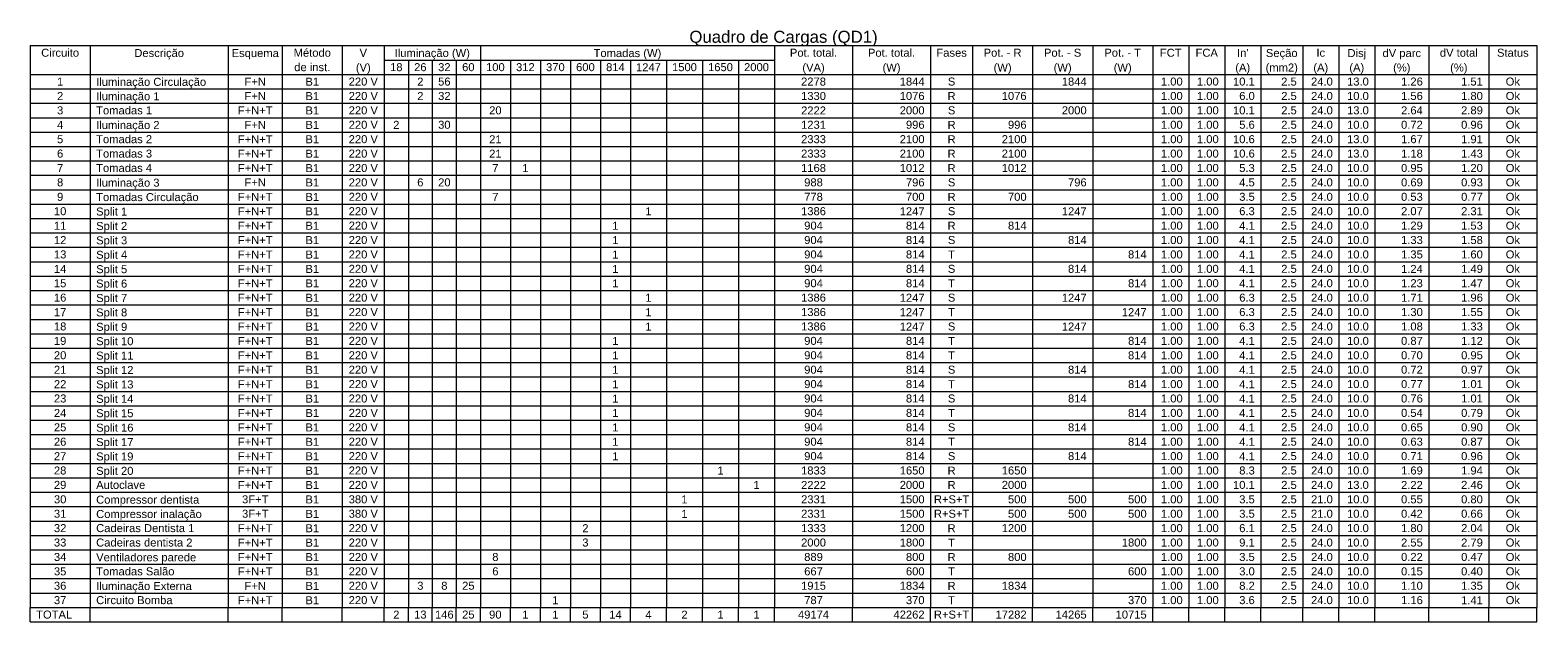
# Model space of a CAD drawing. Header units: millimetres. Extents: x -130 to 1399, y -90 to 1288.
# Drawn here: x 1319.07 to 1358.94, y 1195.33 to 1210.99 of the extents above; entities that cross this region are included whole.
import ezdxf

# ---------------------------------------------------------------- set-up
doc = ezdxf.new("R2010")
doc.units = ezdxf.units.MM
doc.header["$LTSCALE"] = 0.01
for name, color, linetype, lineweight in [('DI-Linhas do quadro', 1, 'Continuous', 30), ('DI-Textos do quadro', 7, 'Continuous', 20), ('DI-Título do quadro', 1, 'Continuous', 30)]:
    doc.layers.add(name, color=color, linetype=linetype, lineweight=lineweight)
doc.styles.add('ARIAL', font='arial.ttf')

msp = doc.modelspace()

# ---------------------------------------------------------------- linework, layer by layer
at = {"layer": 'DI-Linhas do quadro', "linetype": 'Continuous'}
for p, q in [((1319.068, 1210.58), (1358.939, 1210.58)), ((1319.068, 1210.58), (1319.068, 1195.712)), ((1320.657, 1210.58), (1320.657, 1195.712)), ((1324.31, 1210.58), (1324.31, 1195.712)), ((1325.74, 1210.58), (1325.74, 1195.712)), ((1327.328, 1210.58), (1327.328, 1195.712)), ((1328.44, 1210.58), (1328.44, 1195.712)), ((1330.982, 1210.58), (1330.982, 1195.712)), ((1338.766, 1210.58), (1338.766, 1195.712)), ((1340.831, 1210.58), (1340.831, 1195.712)), ((1342.896, 1210.58), (1342.896, 1195.712)), ((1344.008, 1210.58), (1344.008, 1195.712)), ((1345.596, 1210.58), (1345.596, 1195.712)), ((1347.185, 1210.58), (1347.185, 1195.712)), ((1348.773, 1210.58), (1348.773, 1195.712)), ((1349.726, 1210.58), (1349.726, 1195.712)), ((1350.679, 1210.58), (1350.679, 1195.712)), ((1351.632, 1210.58), (1351.632, 1195.712)), ((1352.744, 1210.58), (1352.744, 1195.712)), ((1353.697, 1210.58), (1353.697, 1195.712)), ((1354.651, 1210.58), (1354.651, 1195.712)), ((1356.08, 1210.58), (1356.08, 1195.712)), ((1357.669, 1210.58), (1357.669, 1195.712)), ((1358.939, 1210.58), (1358.939, 1195.712)), ((1328.44, 1210.199), (1330.982, 1210.199)), ((1329.076, 1210.199), (1329.076, 1195.712)), ((1329.711, 1210.199), (1329.711, 1195.712)), ((1330.346, 1210.199), (1330.346, 1195.712)), ((1330.982, 1210.199), (1338.766, 1210.199)), ((1331.776, 1210.199), (1331.776, 1195.712)), ((1332.57, 1210.199), (1332.57, 1195.712)), ((1333.365, 1210.199), (1333.365, 1195.712)), ((1334.159, 1210.199), (1334.159, 1195.712)), ((1334.953, 1210.199), (1334.953, 1195.712)), ((1335.906, 1210.199), (1335.906, 1195.712)), ((1336.859, 1210.199), (1336.859, 1195.712)), ((1337.812, 1210.199), (1337.812, 1195.712)), ((1319.068, 1209.818), (1358.939, 1209.818)), ((1319.068, 1209.437), (1358.939, 1209.437)), ((1319.068, 1209.055), (1358.939, 1209.055)), ((1319.068, 1208.674), (1358.939, 1208.674)), ((1319.068, 1208.293), (1358.939, 1208.293)), ((1319.068, 1207.912), (1358.939, 1207.912)), ((1319.068, 1207.531), (1358.939, 1207.531)), ((1319.068, 1207.149), (1358.939, 1207.149)), ((1319.068, 1206.768), (1358.939, 1206.768)), ((1319.068, 1206.387), (1358.939, 1206.387)), ((1319.068, 1206.006), (1358.939, 1206.006)), ((1319.068, 1205.624), (1358.939, 1205.624)), ((1319.068, 1205.243), (1358.939, 1205.243)), ((1319.068, 1204.862), (1358.939, 1204.862)), ((1319.068, 1204.481), (1358.939, 1204.481)), ((1319.068, 1204.099), (1358.939, 1204.099)), ((1319.068, 1203.718), (1358.939, 1203.718)), ((1319.068, 1203.337), (1358.939, 1203.337)), ((1319.068, 1202.956), (1358.939, 1202.956)), ((1319.068, 1202.574), (1358.939, 1202.574)), ((1319.068, 1202.193), (1358.939, 1202.193)), ((1319.068, 1201.812), (1358.939, 1201.812)), ((1319.068, 1201.431), (1358.939, 1201.431)), ((1319.068, 1201.049), (1358.939, 1201.049)), ((1319.068, 1200.668), (1358.939, 1200.668)), ((1319.068, 1200.287), (1358.939, 1200.287)), ((1319.068, 1199.906), (1358.939, 1199.906)), ((1319.068, 1199.524), (1358.939, 1199.524)), ((1319.068, 1199.143), (1358.939, 1199.143)), ((1319.068, 1198.762), (1358.939, 1198.762)), ((1319.068, 1198.381), (1358.939, 1198.381)), ((1319.068, 1198), (1358.939, 1198)), ((1319.068, 1197.618), (1358.939, 1197.618)), ((1319.068, 1197.237), (1358.939, 1197.237)), ((1319.068, 1196.856), (1358.939, 1196.856)), ((1319.068, 1196.475), (1358.939, 1196.475)), ((1319.068, 1196.093), (1358.939, 1196.093)), ((1319.068, 1195.712), (1358.939, 1195.712)), ((1319.068, 1195.331), (1319.068, 1195.712)), ((1319.068, 1195.331), (1319.068, 1195.712)), ((1320.657, 1195.331), (1320.657, 1195.712)), ((1324.31, 1195.331), (1324.31, 1195.712)), ((1325.74, 1195.331), (1325.74, 1195.712)), ((1327.328, 1195.331), (1327.328, 1195.712)), ((1328.44, 1195.331), (1328.44, 1195.712)), ((1329.076, 1195.331), (1329.076, 1195.712)), ((1329.711, 1195.331), (1329.711, 1195.712)), ((1330.346, 1195.331), (1330.346, 1195.712)), ((1330.982, 1195.331), (1330.982, 1195.712)), ((1331.776, 1195.331), (1331.776, 1195.712)), ((1332.57, 1195.331), (1332.57, 1195.712)), ((1333.365, 1195.331), (1333.365, 1195.712)), ((1334.159, 1195.331), (1334.159, 1195.712)), ((1334.953, 1195.331), (1334.953, 1195.712)), ((1335.906, 1195.331), (1335.906, 1195.712)), ((1336.859, 1195.331), (1336.859, 1195.712)), ((1337.812, 1195.331), (1337.812, 1195.712)), ((1338.766, 1195.331), (1338.766, 1195.712)), ((1340.831, 1195.331), (1340.831, 1195.712)), ((1342.896, 1195.331), (1342.896, 1195.712)), ((1344.008, 1195.331), (1344.008, 1195.712)), ((1345.596, 1195.331), (1345.596, 1195.712)), ((1347.185, 1195.331), (1347.185, 1195.712)), ((1348.773, 1195.331), (1348.773, 1195.712)), ((1349.726, 1195.331), (1349.726, 1195.712)), ((1350.679, 1195.331), (1350.679, 1195.712)), ((1351.632, 1195.331), (1351.632, 1195.712)), ((1352.744, 1195.331), (1352.744, 1195.712)), ((1353.697, 1195.331), (1353.697, 1195.712)), ((1354.651, 1195.331), (1354.651, 1195.712)), ((1356.08, 1195.331), (1356.08, 1195.712)), ((1357.669, 1195.331), (1357.669, 1195.712)), ((1358.939, 1195.331), (1358.939, 1195.712)), ((1319.068, 1195.331), (1358.939, 1195.331))]:
    msp.add_line(p, q, dxfattribs=at)

# ---------------------------------------------------------------- texts
at = {"layer": 'DI-Textos do quadro', "line_spacing_factor": 0.798, "style": 'ARIAL'}
for s, insert, char_height, width, attachment_point in [('Circuito', (1319.862, 1210.284), 0.2118, 2.03328, 8), ('Descrição', (1322.483, 1210.214), 0.2118, 2.28744, 8), ('Esquema', (1325.025, 1210.214), 0.2118, 1.77912, 8), ('Método', (1326.534, 1210.284), 0.2118, 1.52496, 8), ('V', (1327.884, 1210.284), 0.212, 0.25416, 8), ('Iluminação (W)', (1329.711, 1210.214), 0.2118, 3.55824, 8), ('Tomadas (W)', (1334.874, 1210.214), 0.2118, 2.79576, 8), ('Pot. total.', (1339.798, 1210.284), 0.2118, 2.79576, 8), ('Pot. total.', (1341.863, 1210.284), 0.2118, 2.79576, 8), ('Fases', (1343.452, 1210.284), 0.2118, 1.2708, 8), ('Pot. - R', (1344.802, 1210.284), 0.2118, 2.03328, 8), ('Pot. - S', (1346.39, 1210.284), 0.2118, 2.03328, 8), ('Pot. - T', (1347.979, 1210.284), 0.2118, 2.03328, 8), ('FCT', (1349.25, 1210.284), 0.2118, 0.76248, 8), ('FCA', (1350.203, 1210.284), 0.2118, 0.76248, 8), ("In'", (1351.156, 1210.284), 0.2118, 0.76248, 8), ('Seção', (1352.188, 1210.214), 0.2118, 1.2708, 8), ('Ic', (1353.221, 1210.284), 0.2118, 0.50832, 8), ('Disj', (1354.174, 1210.214), 0.2118, 1.01664, 8), ('dV parc', (1355.365, 1210.214), 0.2118, 1.77912, 8), ('dV total', (1356.874, 1210.284), 0.2118, 2.03328, 8), ('Status', (1358.304, 1210.284), 0.2118, 1.52496, 8), ('de inst.', (1326.534, 1209.902), 0.2118, 2.03328, 8), ('(V)', (1327.884, 1209.832), 0.2118, 0.76248, 8), ('18', (1328.758, 1209.902), 0.2118, 0.50832, 8), ('26', (1329.393, 1209.902), 0.2118, 0.50832, 8), ('32', (1330.029, 1209.902), 0.2118, 0.50832, 8), ('60', (1330.664, 1209.902), 0.2118, 0.50832, 8), ('100', (1331.379, 1209.902), 0.2118, 0.76248, 8), ('312', (1332.173, 1209.902), 0.2118, 0.76248, 8), ('370', (1332.967, 1209.902), 0.2118, 0.76248, 8), ('600', (1333.762, 1209.902), 0.2118, 0.76248, 8), ('814', (1334.556, 1209.902), 0.2118, 0.76248, 8), ('1247', (1335.43, 1209.902), 0.2118, 1.01664, 8), ('1500', (1336.383, 1209.902), 0.2118, 1.01664, 8), ('1650', (1337.336, 1209.902), 0.2118, 1.01664, 8), ('2000', (1338.289, 1209.902), 0.2118, 1.01664, 8), ('(VA)', (1339.798, 1209.832), 0.2118, 1.01664, 8), ('(W)', (1341.863, 1209.832), 0.2118, 0.76248, 8), ('(W)', (1344.802, 1209.832), 0.2118, 0.76248, 8), ('(W)', (1346.39, 1209.832), 0.2118, 0.76248, 8), ('(W)', (1347.979, 1209.832), 0.2118, 0.76248, 8), ('(A)', (1351.156, 1209.832), 0.2118, 0.76248, 8), ('(mm2)', (1352.188, 1209.832), 0.2118, 1.2708, 8), ('(A)', (1353.221, 1209.832), 0.2118, 0.76248, 8), ('(A)', (1354.174, 1209.832), 0.2118, 0.76248, 8), ('(%)', (1355.365, 1209.832), 0.2118, 0.76248, 8), ('(%)', (1356.874, 1209.832), 0.2118, 0.76248, 8), ('1', (1319.862, 1209.521), 0.212, 0.25416, 8), ('Iluminação Circulação', (1320.815, 1209.451), 0.2118, 5.33736, 7), ('F+N', (1325.025, 1209.521), 0.2118, 0.76248, 8), ('B1', (1326.534, 1209.521), 0.2118, 0.50832, 8), ('220 V', (1327.884, 1209.521), 0.2118, 1.2708, 8), ('2', (1329.393, 1209.521), 0.212, 0.25416, 8), ('56', (1330.029, 1209.521), 0.2118, 0.50832, 8), ('2278', (1339.798, 1209.521), 0.2118, 1.01664, 8), ('1844', (1342.737, 1209.521), 0.2118, 1.01664, 9), ('S', (1343.452, 1209.521), 0.212, 0.25416, 8), ('1844', (1347.026, 1209.521), 0.2118, 1.01664, 9), ('1.00', (1349.567, 1209.521), 0.2118, 1.01664, 9), ('1.00', (1350.52, 1209.521), 0.2118, 1.01664, 9), ('10.1', (1351.474, 1209.521), 0.2118, 1.01664, 9), ('2.5', (1352.585, 1209.521), 0.2118, 0.76248, 9), ('24.0', (1353.539, 1209.521), 0.2118, 1.01664, 9), ('13.0', (1354.492, 1209.521), 0.2118, 1.01664, 9), ('1.26', (1355.921, 1209.521), 0.2118, 1.01664, 9), ('1.51', (1357.51, 1209.521), 0.2118, 1.01664, 9), ('Ok', (1358.304, 1209.521), 0.2118, 0.50832, 8), ('2', (1319.862, 1209.14), 0.212, 0.25416, 8), ('Iluminação 1', (1320.815, 1209.07), 0.2118, 3.04992, 7), ('F+N', (1325.025, 1209.14), 0.2118, 0.76248, 8), ('B1', (1326.534, 1209.14), 0.2118, 0.50832, 8), ('220 V', (1327.884, 1209.14), 0.2118, 1.2708, 8), ('2', (1329.393, 1209.14), 0.212, 0.25416, 8), ('32', (1330.029, 1209.14), 0.2118, 0.50832, 8), ('1330', (1339.798, 1209.14), 0.2118, 1.01664, 8), ('1076', (1342.737, 1209.14), 0.2118, 1.01664, 9), ('R', (1343.452, 1209.14), 0.212, 0.25416, 8), ('1076', (1345.437, 1209.14), 0.2118, 1.01664, 9), ('1.00', (1349.567, 1209.14), 0.2118, 1.01664, 9), ('1.00', (1350.52, 1209.14), 0.2118, 1.01664, 9), ('6.0', (1351.474, 1209.14), 0.2118, 0.76248, 9), ('2.5', (1352.585, 1209.14), 0.2118, 0.76248, 9), ('24.0', (1353.539, 1209.14), 0.2118, 1.01664, 9), ('10.0', (1354.492, 1209.14), 0.2118, 1.01664, 9), ('1.56', (1355.921, 1209.14), 0.2118, 1.01664, 9), ('1.80', (1357.51, 1209.14), 0.2118, 1.01664, 9), ('Ok', (1358.304, 1209.14), 0.2118, 0.50832, 8), ('3', (1319.862, 1208.759), 0.212, 0.25416, 8), ('Tomadas 1', (1320.815, 1208.759), 0.2118, 2.28744, 7), ('F+N+T', (1325.025, 1208.759), 0.2118, 1.2708, 8), ('B1', (1326.534, 1208.759), 0.2118, 0.50832, 8), ('220 V', (1327.884, 1208.759), 0.2118, 1.2708, 8), ('20', (1331.379, 1208.759), 0.2118, 0.50832, 8), ('2222', (1339.798, 1208.759), 0.2118, 1.01664, 8), ('2000', (1342.737, 1208.759), 0.2118, 1.01664, 9), ('S', (1343.452, 1208.759), 0.212, 0.25416, 8), ('2000', (1347.026, 1208.759), 0.2118, 1.01664, 9), ('1.00', (1349.567, 1208.759), 0.2118, 1.01664, 9), ('1.00', (1350.52, 1208.759), 0.2118, 1.01664, 9), ('10.1', (1351.474, 1208.759), 0.2118, 1.01664, 9), ('2.5', (1352.585, 1208.759), 0.2118, 0.76248, 9), ('24.0', (1353.539, 1208.759), 0.2118, 1.01664, 9), ('13.0', (1354.492, 1208.759), 0.2118, 1.01664, 9), ('2.64', (1355.921, 1208.759), 0.2118, 1.01664, 9), ('2.89', (1357.51, 1208.759), 0.2118, 1.01664, 9), ('Ok', (1358.304, 1208.759), 0.2118, 0.50832, 8), ('4', (1319.862, 1208.378), 0.212, 0.25416, 8), ('Iluminação 2', (1320.815, 1208.308), 0.2118, 3.04992, 7), ('F+N', (1325.025, 1208.378), 0.2118, 0.76248, 8), ('B1', (1326.534, 1208.378), 0.2118, 0.50832, 8), ('220 V', (1327.884, 1208.378), 0.2118, 1.2708, 8), ('2', (1328.758, 1208.378), 0.212, 0.25416, 8), ('30', (1330.029, 1208.378), 0.2118, 0.50832, 8), ('1231', (1339.798, 1208.378), 0.2118, 1.01664, 8), ('996', (1342.737, 1208.378), 0.2118, 0.76248, 9), ('R', (1343.452, 1208.378), 0.212, 0.25416, 8), ('996', (1345.437, 1208.378), 0.2118, 0.76248, 9), ('1.00', (1349.567, 1208.378), 0.2118, 1.01664, 9), ('1.00', (1350.52, 1208.378), 0.2118, 1.01664, 9), ('5.6', (1351.474, 1208.378), 0.2118, 0.76248, 9), ('2.5', (1352.585, 1208.378), 0.2118, 0.76248, 9), ('24.0', (1353.539, 1208.378), 0.2118, 1.01664, 9), ('10.0', (1354.492, 1208.378), 0.2118, 1.01664, 9), ('0.72', (1355.921, 1208.378), 0.2118, 1.01664, 9), ('0.96', (1357.51, 1208.378), 0.2118, 1.01664, 9), ('Ok', (1358.304, 1208.378), 0.2118, 0.50832, 8), ('5', (1319.862, 1207.996), 0.212, 0.25416, 8), ('Tomadas 2', (1320.815, 1207.996), 0.2118, 2.28744, 7), ('F+N+T', (1325.025, 1207.996), 0.2118, 1.2708, 8), ('B1', (1326.534, 1207.996), 0.2118, 0.50832, 8), ('220 V', (1327.884, 1207.996), 0.2118, 1.2708, 8), ('21', (1331.379, 1207.996), 0.2118, 0.50832, 8), ('2333', (1339.798, 1207.996), 0.2118, 1.01664, 8), ('2100', (1342.737, 1207.996), 0.2118, 1.01664, 9), ('R', (1343.452, 1207.996), 0.212, 0.25416, 8), ('2100', (1345.437, 1207.996), 0.2118, 1.01664, 9), ('1.00', (1349.567, 1207.996), 0.2118, 1.01664, 9), ('1.00', (1350.52, 1207.996), 0.2118, 1.01664, 9), ('10.6', (1351.474, 1207.996), 0.2118, 1.01664, 9), ('2.5', (1352.585, 1207.996), 0.2118, 0.76248, 9), ('24.0', (1353.539, 1207.996), 0.2118, 1.01664, 9), ('13.0', (1354.492, 1207.996), 0.2118, 1.01664, 9), ('1.67', (1355.921, 1207.996), 0.2118, 1.01664, 9), ('1.91', (1357.51, 1207.996), 0.2118, 1.01664, 9), ('Ok', (1358.304, 1207.996), 0.2118, 0.50832, 8), ('6', (1319.862, 1207.615), 0.212, 0.25416, 8), ('Tomadas 3', (1320.815, 1207.615), 0.2118, 2.28744, 7), ('F+N+T', (1325.025, 1207.615), 0.2118, 1.2708, 8), ('B1', (1326.534, 1207.615), 0.2118, 0.50832, 8), ('220 V', (1327.884, 1207.615), 0.2118, 1.2708, 8), ('21', (1331.379, 1207.615), 0.2118, 0.50832, 8), ('2333', (1339.798, 1207.615), 0.2118, 1.01664, 8), ('2100', (1342.737, 1207.615), 0.2118, 1.01664, 9), ('R', (1343.452, 1207.615), 0.212, 0.25416, 8), ('2100', (1345.437, 1207.615), 0.2118, 1.01664, 9), ('1.00', (1349.567, 1207.615), 0.2118, 1.01664, 9), ('1.00', (1350.52, 1207.615), 0.2118, 1.01664, 9), ('10.6', (1351.474, 1207.615), 0.2118, 1.01664, 9), ('2.5', (1352.585, 1207.615), 0.2118, 0.76248, 9), ('24.0', (1353.539, 1207.615), 0.2118, 1.01664, 9), ('13.0', (1354.492, 1207.615), 0.2118, 1.01664, 9), ('1.18', (1355.921, 1207.615), 0.2118, 1.01664, 9), ('1.43', (1357.51, 1207.615), 0.2118, 1.01664, 9), ('Ok', (1358.304, 1207.615), 0.2118, 0.50832, 8), ('7', (1319.862, 1207.234), 0.212, 0.25416, 8), ('Tomadas 4', (1320.815, 1207.234), 0.2118, 2.28744, 7), ('F+N+T', (1325.025, 1207.234), 0.2118, 1.2708, 8), ('B1', (1326.534, 1207.234), 0.2118, 0.50832, 8), ('220 V', (1327.884, 1207.234), 0.2118, 1.2708, 8), ('7', (1331.379, 1207.234), 0.212, 0.25416, 8), ('1', (1332.173, 1207.234), 0.212, 0.25416, 8), ('1168', (1339.798, 1207.234), 0.2118, 1.01664, 8), ('1012', (1342.737, 1207.234), 0.2118, 1.01664, 9), ('R', (1343.452, 1207.234), 0.212, 0.25416, 8), ('1012', (1345.437, 1207.234), 0.2118, 1.01664, 9), ('1.00', (1349.567, 1207.234), 0.2118, 1.01664, 9), ('1.00', (1350.52, 1207.234), 0.2118, 1.01664, 9), ('5.3', (1351.474, 1207.234), 0.2118, 0.76248, 9), ('2.5', (1352.585, 1207.234), 0.2118, 0.76248, 9), ('24.0', (1353.539, 1207.234), 0.2118, 1.01664, 9), ('10.0', (1354.492, 1207.234), 0.2118, 1.01664, 9), ('0.95', (1355.921, 1207.234), 0.2118, 1.01664, 9), ('1.20', (1357.51, 1207.234), 0.2118, 1.01664, 9), ('Ok', (1358.304, 1207.234), 0.2118, 0.50832, 8), ('8', (1319.862, 1206.853), 0.212, 0.25416, 8), ('Iluminação 3', (1320.815, 1206.783), 0.2118, 3.04992, 7), ('F+N', (1325.025, 1206.853), 0.2118, 0.76248, 8), ('B1', (1326.534, 1206.853), 0.2118, 0.50832, 8), ('220 V', (1327.884, 1206.853), 0.2118, 1.2708, 8), ('6', (1329.393, 1206.853), 0.212, 0.25416, 8), ('20', (1330.029, 1206.853), 0.2118, 0.50832, 8), ('988', (1339.798, 1206.853), 0.2118, 0.76248, 8), ('796', (1342.737, 1206.853), 0.2118, 0.76248, 9), ('S', (1343.452, 1206.853), 0.212, 0.25416, 8), ('796', (1347.026, 1206.853), 0.2118, 0.76248, 9), ('1.00', (1349.567, 1206.853), 0.2118, 1.01664, 9), ('1.00', (1350.52, 1206.853), 0.2118, 1.01664, 9), ('4.5', (1351.474, 1206.853), 0.2118, 0.76248, 9), ('2.5', (1352.585, 1206.853), 0.2118, 0.76248, 9), ('24.0', (1353.539, 1206.853), 0.2118, 1.01664, 9), ('10.0', (1354.492, 1206.853), 0.2118, 1.01664, 9), ('0.69', (1355.921, 1206.853), 0.2118, 1.01664, 9), ('0.93', (1357.51, 1206.853), 0.2118, 1.01664, 9), ('Ok', (1358.304, 1206.853), 0.2118, 0.50832, 8), ('9', (1319.862, 1206.471), 0.212, 0.25416, 8), ('Tomadas Circulação', (1320.815, 1206.401), 0.2118, 4.57488, 7), ('F+N+T', (1325.025, 1206.471), 0.2118, 1.2708, 8), ('B1', (1326.534, 1206.471), 0.2118, 0.50832, 8), ('220 V', (1327.884, 1206.471), 0.2118, 1.2708, 8), ('7', (1331.379, 1206.471), 0.212, 0.25416, 8), ('778', (1339.798, 1206.471), 0.2118, 0.76248, 8), ('700', (1342.737, 1206.471), 0.2118, 0.76248, 9), ('R', (1343.452, 1206.471), 0.212, 0.25416, 8), ('700', (1345.437, 1206.471), 0.2118, 0.76248, 9), ('1.00', (1349.567, 1206.471), 0.2118, 1.01664, 9), ('1.00', (1350.52, 1206.471), 0.2118, 1.01664, 9), ('3.5', (1351.474, 1206.471), 0.2118, 0.76248, 9), ('2.5', (1352.585, 1206.471), 0.2118, 0.76248, 9), ('24.0', (1353.539, 1206.471), 0.2118, 1.01664, 9), ('10.0', (1354.492, 1206.471), 0.2118, 1.01664, 9), ('0.53', (1355.921, 1206.471), 0.2118, 1.01664, 9), ('0.77', (1357.51, 1206.471), 0.2118, 1.01664, 9), ('Ok', (1358.304, 1206.471), 0.2118, 0.50832, 8), ('10', (1319.862, 1206.09), 0.2118, 0.50832, 8), ('Split 1', (1320.815, 1206.02), 0.2118, 1.77912, 7), ('F+N+T', (1325.025, 1206.09), 0.2118, 1.2708, 8), ('B1', (1326.534, 1206.09), 0.2118, 0.50832, 8), ('220 V', (1327.884, 1206.09), 0.2118, 1.2708, 8), ('1', (1335.43, 1206.09), 0.212, 0.25416, 8), ('1386', (1339.798, 1206.09), 0.2118, 1.01664, 8), ('1247', (1342.737, 1206.09), 0.2118, 1.01664, 9), ('S', (1343.452, 1206.09), 0.212, 0.25416, 8), ('1247', (1347.026, 1206.09), 0.2118, 1.01664, 9), ('1.00', (1349.567, 1206.09), 0.2118, 1.01664, 9), ('1.00', (1350.52, 1206.09), 0.2118, 1.01664, 9), ('6.3', (1351.474, 1206.09), 0.2118, 0.76248, 9), ('2.5', (1352.585, 1206.09), 0.2118, 0.76248, 9), ('24.0', (1353.539, 1206.09), 0.2118, 1.01664, 9), ('10.0', (1354.492, 1206.09), 0.2118, 1.01664, 9), ('2.07', (1355.921, 1206.09), 0.2118, 1.01664, 9), ('2.31', (1357.51, 1206.09), 0.2118, 1.01664, 9), ('Ok', (1358.304, 1206.09), 0.2118, 0.50832, 8), ('11', (1319.862, 1205.709), 0.2118, 0.50832, 8), ('Split 2', (1320.815, 1205.639), 0.2118, 1.77912, 7), ('F+N+T', (1325.025, 1205.709), 0.2118, 1.2708, 8), ('B1', (1326.534, 1205.709), 0.2118, 0.50832, 8), ('220 V', (1327.884, 1205.709), 0.2118, 1.2708, 8), ('1', (1334.556, 1205.709), 0.212, 0.25416, 8), ('904', (1339.798, 1205.709), 0.2118, 0.76248, 8), ('814', (1342.737, 1205.709), 0.2118, 0.76248, 9), ('R', (1343.452, 1205.709), 0.212, 0.25416, 8), ('814', (1345.437, 1205.709), 0.2118, 0.76248, 9), ('1.00', (1349.567, 1205.709), 0.2118, 1.01664, 9), ('1.00', (1350.52, 1205.709), 0.2118, 1.01664, 9), ('4.1', (1351.474, 1205.709), 0.2118, 0.76248, 9), ('2.5', (1352.585, 1205.709), 0.2118, 0.76248, 9), ('24.0', (1353.539, 1205.709), 0.2118, 1.01664, 9), ('10.0', (1354.492, 1205.709), 0.2118, 1.01664, 9), ('1.29', (1355.921, 1205.709), 0.2118, 1.01664, 9), ('1.53', (1357.51, 1205.709), 0.2118, 1.01664, 9), ('Ok', (1358.304, 1205.709), 0.2118, 0.50832, 8), ('12', (1319.862, 1205.328), 0.2118, 0.50832, 8), ('Split 3', (1320.815, 1205.258), 0.2118, 1.77912, 7), ('F+N+T', (1325.025, 1205.328), 0.2118, 1.2708, 8), ('B1', (1326.534, 1205.328), 0.2118, 0.50832, 8), ('220 V', (1327.884, 1205.328), 0.2118, 1.2708, 8), ('1', (1334.556, 1205.328), 0.212, 0.25416, 8), ('904', (1339.798, 1205.328), 0.2118, 0.76248, 8), ('814', (1342.737, 1205.328), 0.2118, 0.76248, 9), ('S', (1343.452, 1205.328), 0.212, 0.25416, 8), ('814', (1347.026, 1205.328), 0.2118, 0.76248, 9), ('1.00', (1349.567, 1205.328), 0.2118, 1.01664, 9), ('1.00', (1350.52, 1205.328), 0.2118, 1.01664, 9), ('4.1', (1351.474, 1205.328), 0.2118, 0.76248, 9), ('2.5', (1352.585, 1205.328), 0.2118, 0.76248, 9), ('24.0', (1353.539, 1205.328), 0.2118, 1.01664, 9), ('10.0', (1354.492, 1205.328), 0.2118, 1.01664, 9), ('1.33', (1355.921, 1205.328), 0.2118, 1.01664, 9), ('1.58', (1357.51, 1205.328), 0.2118, 1.01664, 9), ('Ok', (1358.304, 1205.328), 0.2118, 0.50832, 8), ('13', (1319.862, 1204.946), 0.2118, 0.50832, 8), ('Split 4', (1320.815, 1204.876), 0.2118, 1.77912, 7), ('F+N+T', (1325.025, 1204.946), 0.2118, 1.2708, 8), ('B1', (1326.534, 1204.946), 0.2118, 0.50832, 8), ('220 V', (1327.884, 1204.946), 0.2118, 1.2708, 8), ('1', (1334.556, 1204.946), 0.212, 0.25416, 8), ('904', (1339.798, 1204.946), 0.2118, 0.76248, 8), ('814', (1342.737, 1204.946), 0.2118, 0.76248, 9), ('T', (1343.452, 1204.946), 0.212, 0.25416, 8), ('814', (1348.614, 1204.946), 0.2118, 0.76248, 9), ('1.00', (1349.567, 1204.946), 0.2118, 1.01664, 9), ('1.00', (1350.52, 1204.946), 0.2118, 1.01664, 9), ('4.1', (1351.474, 1204.946), 0.2118, 0.76248, 9), ('2.5', (1352.585, 1204.946), 0.2118, 0.76248, 9), ('24.0', (1353.539, 1204.946), 0.2118, 1.01664, 9), ('10.0', (1354.492, 1204.946), 0.2118, 1.01664, 9), ('1.35', (1355.921, 1204.946), 0.2118, 1.01664, 9), ('1.60', (1357.51, 1204.946), 0.2118, 1.01664, 9), ('Ok', (1358.304, 1204.946), 0.2118, 0.50832, 8), ('14', (1319.862, 1204.565), 0.2118, 0.50832, 8), ('Split 5', (1320.815, 1204.495), 0.2118, 1.77912, 7), ('F+N+T', (1325.025, 1204.565), 0.2118, 1.2708, 8), ('B1', (1326.534, 1204.565), 0.2118, 0.50832, 8), ('220 V', (1327.884, 1204.565), 0.2118, 1.2708, 8), ('1', (1334.556, 1204.565), 0.212, 0.25416, 8), ('904', (1339.798, 1204.565), 0.2118, 0.76248, 8), ('814', (1342.737, 1204.565), 0.2118, 0.76248, 9), ('S', (1343.452, 1204.565), 0.212, 0.25416, 8), ('814', (1347.026, 1204.565), 0.2118, 0.76248, 9), ('1.00', (1349.567, 1204.565), 0.2118, 1.01664, 9), ('1.00', (1350.52, 1204.565), 0.2118, 1.01664, 9), ('4.1', (1351.474, 1204.565), 0.2118, 0.76248, 9), ('2.5', (1352.585, 1204.565), 0.2118, 0.76248, 9), ('24.0', (1353.539, 1204.565), 0.2118, 1.01664, 9), ('10.0', (1354.492, 1204.565), 0.2118, 1.01664, 9), ('1.24', (1355.921, 1204.565), 0.2118, 1.01664, 9), ('1.49', (1357.51, 1204.565), 0.2118, 1.01664, 9), ('Ok', (1358.304, 1204.565), 0.2118, 0.50832, 8), ('15', (1319.862, 1204.184), 0.2118, 0.50832, 8), ('Split 6', (1320.815, 1204.114), 0.2118, 1.77912, 7), ('F+N+T', (1325.025, 1204.184), 0.2118, 1.2708, 8), ('B1', (1326.534, 1204.184), 0.2118, 0.50832, 8), ('220 V', (1327.884, 1204.184), 0.2118, 1.2708, 8), ('1', (1334.556, 1204.184), 0.212, 0.25416, 8), ('904', (1339.798, 1204.184), 0.2118, 0.76248, 8), ('814', (1342.737, 1204.184), 0.2118, 0.76248, 9), ('T', (1343.452, 1204.184), 0.212, 0.25416, 8), ('814', (1348.614, 1204.184), 0.2118, 0.76248, 9), ('1.00', (1349.567, 1204.184), 0.2118, 1.01664, 9), ('1.00', (1350.52, 1204.184), 0.2118, 1.01664, 9), ('4.1', (1351.474, 1204.184), 0.2118, 0.76248, 9), ('2.5', (1352.585, 1204.184), 0.2118, 0.76248, 9), ('24.0', (1353.539, 1204.184), 0.2118, 1.01664, 9), ('10.0', (1354.492, 1204.184), 0.2118, 1.01664, 9), ('1.23', (1355.921, 1204.184), 0.2118, 1.01664, 9), ('1.47', (1357.51, 1204.184), 0.2118, 1.01664, 9), ('Ok', (1358.304, 1204.184), 0.2118, 0.50832, 8), ('16', (1319.862, 1203.803), 0.2118, 0.50832, 8), ('Split 7', (1320.815, 1203.733), 0.2118, 1.77912, 7), ('F+N+T', (1325.025, 1203.803), 0.2118, 1.2708, 8), ('B1', (1326.534, 1203.803), 0.2118, 0.50832, 8), ('220 V', (1327.884, 1203.803), 0.2118, 1.2708, 8), ('1', (1335.43, 1203.803), 0.212, 0.25416, 8), ('1386', (1339.798, 1203.803), 0.2118, 1.01664, 8), ('1247', (1342.737, 1203.803), 0.2118, 1.01664, 9), ('S', (1343.452, 1203.803), 0.212, 0.25416, 8), ('1247', (1347.026, 1203.803), 0.2118, 1.01664, 9), ('1.00', (1349.567, 1203.803), 0.2118, 1.01664, 9), ('1.00', (1350.52, 1203.803), 0.2118, 1.01664, 9), ('6.3', (1351.474, 1203.803), 0.2118, 0.76248, 9), ('2.5', (1352.585, 1203.803), 0.2118, 0.76248, 9), ('24.0', (1353.539, 1203.803), 0.2118, 1.01664, 9), ('10.0', (1354.492, 1203.803), 0.2118, 1.01664, 9), ('1.71', (1355.921, 1203.803), 0.2118, 1.01664, 9), ('1.96', (1357.51, 1203.803), 0.2118, 1.01664, 9), ('Ok', (1358.304, 1203.803), 0.2118, 0.50832, 8), ('17', (1319.862, 1203.421), 0.2118, 0.50832, 8), ('Split 8', (1320.815, 1203.351), 0.2118, 1.77912, 7), ('F+N+T', (1325.025, 1203.421), 0.2118, 1.2708, 8), ('B1', (1326.534, 1203.421), 0.2118, 0.50832, 8), ('220 V', (1327.884, 1203.421), 0.2118, 1.2708, 8), ('1', (1335.43, 1203.421), 0.212, 0.25416, 8), ('1386', (1339.798, 1203.421), 0.2118, 1.01664, 8), ('1247', (1342.737, 1203.421), 0.2118, 1.01664, 9), ('T', (1343.452, 1203.421), 0.212, 0.25416, 8), ('1247', (1348.614, 1203.421), 0.2118, 1.01664, 9), ('1.00', (1349.567, 1203.421), 0.2118, 1.01664, 9), ('1.00', (1350.52, 1203.421), 0.2118, 1.01664, 9), ('6.3', (1351.474, 1203.421), 0.2118, 0.76248, 9), ('2.5', (1352.585, 1203.421), 0.2118, 0.76248, 9), ('24.0', (1353.539, 1203.421), 0.2118, 1.01664, 9), ('10.0', (1354.492, 1203.421), 0.2118, 1.01664, 9), ('1.30', (1355.921, 1203.421), 0.2118, 1.01664, 9), ('1.55', (1357.51, 1203.421), 0.2118, 1.01664, 9), ('Ok', (1358.304, 1203.421), 0.2118, 0.50832, 8), ('18', (1319.862, 1203.04), 0.2118, 0.50832, 8), ('Split 9', (1320.815, 1202.97), 0.2118, 1.77912, 7), ('F+N+T', (1325.025, 1203.04), 0.2118, 1.2708, 8), ('B1', (1326.534, 1203.04), 0.2118, 0.50832, 8), ('220 V', (1327.884, 1203.04), 0.2118, 1.2708, 8), ('1', (1335.43, 1203.04), 0.212, 0.25416, 8), ('1386', (1339.798, 1203.04), 0.2118, 1.01664, 8), ('1247', (1342.737, 1203.04), 0.2118, 1.01664, 9), ('S', (1343.452, 1203.04), 0.212, 0.25416, 8), ('1247', (1347.026, 1203.04), 0.2118, 1.01664, 9), ('1.00', (1349.567, 1203.04), 0.2118, 1.01664, 9), ('1.00', (1350.52, 1203.04), 0.2118, 1.01664, 9), ('6.3', (1351.474, 1203.04), 0.2118, 0.76248, 9), ('2.5', (1352.585, 1203.04), 0.2118, 0.76248, 9), ('24.0', (1353.539, 1203.04), 0.2118, 1.01664, 9), ('10.0', (1354.492, 1203.04), 0.2118, 1.01664, 9), ('1.08', (1355.921, 1203.04), 0.2118, 1.01664, 9), ('1.33', (1357.51, 1203.04), 0.2118, 1.01664, 9), ('Ok', (1358.304, 1203.04), 0.2118, 0.50832, 8), ('19', (1319.862, 1202.659), 0.2118, 0.50832, 8), ('Split 10', (1320.815, 1202.589), 0.2118, 2.03328, 7), ('F+N+T', (1325.025, 1202.659), 0.2118, 1.2708, 8), ('B1', (1326.534, 1202.659), 0.2118, 0.50832, 8), ('220 V', (1327.884, 1202.659), 0.2118, 1.2708, 8), ('1', (1334.556, 1202.659), 0.212, 0.25416, 8), ('904', (1339.798, 1202.659), 0.2118, 0.76248, 8), ('814', (1342.737, 1202.659), 0.2118, 0.76248, 9), ('T', (1343.452, 1202.659), 0.212, 0.25416, 8), ('814', (1348.614, 1202.659), 0.2118, 0.76248, 9), ('1.00', (1349.567, 1202.659), 0.2118, 1.01664, 9), ('1.00', (1350.52, 1202.659), 0.2118, 1.01664, 9), ('4.1', (1351.474, 1202.659), 0.2118, 0.76248, 9), ('2.5', (1352.585, 1202.659), 0.2118, 0.76248, 9), ('24.0', (1353.539, 1202.659), 0.2118, 1.01664, 9), ('10.0', (1354.492, 1202.659), 0.2118, 1.01664, 9), ('0.87', (1355.921, 1202.659), 0.2118, 1.01664, 9), ('1.12', (1357.51, 1202.659), 0.2118, 1.01664, 9), ('Ok', (1358.304, 1202.659), 0.2118, 0.50832, 8), ('20', (1319.862, 1202.278), 0.2118, 0.50832, 8), ('21', (1319.862, 1201.896), 0.2118, 0.50832, 8), ('Split 11', (1320.815, 1202.208), 0.2118, 2.03328, 7), ('Split 12', (1320.815, 1201.826), 0.2118, 2.03328, 7), ('F+N+T', (1325.025, 1202.278), 0.2118, 1.2708, 8), ('B1', (1326.534, 1202.278), 0.2118, 0.50832, 8), ('220 V', (1327.884, 1202.278), 0.2118, 1.2708, 8), ('220 V', (1327.884, 1201.896), 0.2118, 1.2708, 8), ('1', (1334.556, 1202.278), 0.212, 0.25416, 8), ('904', (1339.798, 1202.278), 0.2118, 0.76248, 8), ('904', (1339.798, 1201.896), 0.2118, 0.76248, 8), ('814', (1342.737, 1202.278), 0.2118, 0.76248, 9), ('814', (1342.737, 1201.896), 0.2118, 0.76248, 9), ('S', (1343.452, 1201.896), 0.212, 0.25416, 8), ('T', (1343.452, 1202.278), 0.212, 0.25416, 8), ('814', (1347.026, 1201.896), 0.2118, 0.76248, 9), ('814', (1348.614, 1202.278), 0.2118, 0.76248, 9), ('1.00', (1349.567, 1202.278), 0.2118, 1.01664, 9), ('1.00', (1349.567, 1201.896), 0.2118, 1.01664, 9), ('1.00', (1350.52, 1202.278), 0.2118, 1.01664, 9), ('1.00', (1350.52, 1201.896), 0.2118, 1.01664, 9), ('4.1', (1351.474, 1202.278), 0.2118, 0.76248, 9), ('2.5', (1352.585, 1202.278), 0.2118, 0.76248, 9), ('2.5', (1352.585, 1201.896), 0.2118, 0.76248, 9), ('24.0', (1353.539, 1202.278), 0.2118, 1.01664, 9), ('24.0', (1353.539, 1201.896), 0.2118, 1.01664, 9), ('10.0', (1354.492, 1202.278), 0.2118, 1.01664, 9), ('10.0', (1354.492, 1201.896), 0.2118, 1.01664, 9), ('0.70', (1355.921, 1202.278), 0.2118, 1.01664, 9), ('0.72', (1355.921, 1201.896), 0.2118, 1.01664, 9), ('0.95', (1357.51, 1202.278), 0.2118, 1.01664, 9), ('0.97', (1357.51, 1201.896), 0.2118, 1.01664, 9), ('Ok', (1358.304, 1202.278), 0.2118, 0.50832, 8), ('Ok', (1358.304, 1201.896), 0.2118, 0.50832, 8), ('22', (1319.862, 1201.515), 0.2118, 0.50832, 8), ('Split 13', (1320.815, 1201.445), 0.2118, 2.03328, 7), ('F+N+T', (1325.025, 1201.896), 0.2118, 1.2708, 8), ('F+N+T', (1325.025, 1201.515), 0.2118, 1.2708, 8), ('B1', (1326.534, 1201.896), 0.2118, 0.50832, 8), ('B1', (1326.534, 1201.515), 0.2118, 0.50832, 8), ('220 V', (1327.884, 1201.515), 0.2118, 1.2708, 8), ('1', (1334.556, 1201.896), 0.212, 0.25416, 8), ('1', (1334.556, 1201.515), 0.212, 0.25416, 8), ('904', (1339.798, 1201.515), 0.2118, 0.76248, 8), ('814', (1342.737, 1201.515), 0.2118, 0.76248, 9), ('T', (1343.452, 1201.515), 0.212, 0.25416, 8), ('814', (1348.614, 1201.515), 0.2118, 0.76248, 9), ('1.00', (1349.567, 1201.515), 0.2118, 1.01664, 9), ('1.00', (1350.52, 1201.515), 0.2118, 1.01664, 9), ('4.1', (1351.474, 1201.896), 0.2118, 0.76248, 9), ('4.1', (1351.474, 1201.515), 0.2118, 0.76248, 9), ('2.5', (1352.585, 1201.515), 0.2118, 0.76248, 9), ('24.0', (1353.539, 1201.515), 0.2118, 1.01664, 9), ('10.0', (1354.492, 1201.515), 0.2118, 1.01664, 9), ('0.77', (1355.921, 1201.515), 0.2118, 1.01664, 9), ('1.01', (1357.51, 1201.515), 0.2118, 1.01664, 9), ('Ok', (1358.304, 1201.515), 0.2118, 0.50832, 8), ('23', (1319.862, 1201.134), 0.2118, 0.50832, 8), ('Split 14', (1320.815, 1201.064), 0.2118, 2.03328, 7), ('F+N+T', (1325.025, 1201.134), 0.2118, 1.2708, 8), ('B1', (1326.534, 1201.134), 0.2118, 0.50832, 8), ('220 V', (1327.884, 1201.134), 0.2118, 1.2708, 8), ('1', (1334.556, 1201.134), 0.212, 0.25416, 8), ('904', (1339.798, 1201.134), 0.2118, 0.76248, 8), ('814', (1342.737, 1201.134), 0.2118, 0.76248, 9), ('S', (1343.452, 1201.134), 0.212, 0.25416, 8), ('814', (1347.026, 1201.134), 0.2118, 0.76248, 9), ('1.00', (1349.567, 1201.134), 0.2118, 1.01664, 9), ('1.00', (1350.52, 1201.134), 0.2118, 1.01664, 9), ('4.1', (1351.474, 1201.134), 0.2118, 0.76248, 9), ('2.5', (1352.585, 1201.134), 0.2118, 0.76248, 9), ('24.0', (1353.539, 1201.134), 0.2118, 1.01664, 9), ('10.0', (1354.492, 1201.134), 0.2118, 1.01664, 9), ('0.76', (1355.921, 1201.134), 0.2118, 1.01664, 9), ('1.01', (1357.51, 1201.134), 0.2118, 1.01664, 9), ('Ok', (1358.304, 1201.134), 0.2118, 0.50832, 8), ('24', (1319.862, 1200.753), 0.2118, 0.50832, 8), ('Split 15', (1320.815, 1200.683), 0.2118, 2.03328, 7), ('F+N+T', (1325.025, 1200.753), 0.2118, 1.2708, 8), ('B1', (1326.534, 1200.753), 0.2118, 0.50832, 8), ('220 V', (1327.884, 1200.753), 0.2118, 1.2708, 8), ('1', (1334.556, 1200.753), 0.212, 0.25416, 8), ('904', (1339.798, 1200.753), 0.2118, 0.76248, 8), ('814', (1342.737, 1200.753), 0.2118, 0.76248, 9), ('T', (1343.452, 1200.753), 0.212, 0.25416, 8), ('814', (1348.614, 1200.753), 0.2118, 0.76248, 9), ('1.00', (1349.567, 1200.753), 0.2118, 1.01664, 9), ('1.00', (1350.52, 1200.753), 0.2118, 1.01664, 9), ('4.1', (1351.474, 1200.753), 0.2118, 0.76248, 9), ('2.5', (1352.585, 1200.753), 0.2118, 0.76248, 9), ('24.0', (1353.539, 1200.753), 0.2118, 1.01664, 9), ('10.0', (1354.492, 1200.753), 0.2118, 1.01664, 9), ('0.54', (1355.921, 1200.753), 0.2118, 1.01664, 9), ('0.79', (1357.51, 1200.753), 0.2118, 1.01664, 9), ('Ok', (1358.304, 1200.753), 0.2118, 0.50832, 8), ('25', (1319.862, 1200.371), 0.2118, 0.50832, 8), ('Split 16', (1320.815, 1200.301), 0.2118, 2.03328, 7), ('F+N+T', (1325.025, 1200.371), 0.2118, 1.2708, 8), ('B1', (1326.534, 1200.371), 0.2118, 0.50832, 8), ('220 V', (1327.884, 1200.371), 0.2118, 1.2708, 8), ('1', (1334.556, 1200.371), 0.212, 0.25416, 8), ('904', (1339.798, 1200.371), 0.2118, 0.76248, 8), ('814', (1342.737, 1200.371), 0.2118, 0.76248, 9), ('S', (1343.452, 1200.371), 0.212, 0.25416, 8), ('814', (1347.026, 1200.371), 0.2118, 0.76248, 9), ('1.00', (1349.567, 1200.371), 0.2118, 1.01664, 9), ('1.00', (1350.52, 1200.371), 0.2118, 1.01664, 9), ('4.1', (1351.474, 1200.371), 0.2118, 0.76248, 9), ('2.5', (1352.585, 1200.371), 0.2118, 0.76248, 9), ('24.0', (1353.539, 1200.371), 0.2118, 1.01664, 9), ('10.0', (1354.492, 1200.371), 0.2118, 1.01664, 9), ('0.65', (1355.921, 1200.371), 0.2118, 1.01664, 9), ('0.90', (1357.51, 1200.371), 0.2118, 1.01664, 9), ('Ok', (1358.304, 1200.371), 0.2118, 0.50832, 8), ('26', (1319.862, 1199.99), 0.2118, 0.50832, 8), ('Split 17', (1320.815, 1199.92), 0.2118, 2.03328, 7), ('F+N+T', (1325.025, 1199.99), 0.2118, 1.2708, 8), ('B1', (1326.534, 1199.99), 0.2118, 0.50832, 8), ('220 V', (1327.884, 1199.99), 0.2118, 1.2708, 8), ('1', (1334.556, 1199.99), 0.212, 0.25416, 8), ('904', (1339.798, 1199.99), 0.2118, 0.76248, 8), ('814', (1342.737, 1199.99), 0.2118, 0.76248, 9), ('T', (1343.452, 1199.99), 0.212, 0.25416, 8), ('814', (1348.614, 1199.99), 0.2118, 0.76248, 9), ('1.00', (1349.567, 1199.99), 0.2118, 1.01664, 9), ('1.00', (1350.52, 1199.99), 0.2118, 1.01664, 9), ('4.1', (1351.474, 1199.99), 0.2118, 0.76248, 9), ('2.5', (1352.585, 1199.99), 0.2118, 0.76248, 9), ('24.0', (1353.539, 1199.99), 0.2118, 1.01664, 9), ('10.0', (1354.492, 1199.99), 0.2118, 1.01664, 9), ('0.63', (1355.921, 1199.99), 0.2118, 1.01664, 9), ('0.87', (1357.51, 1199.99), 0.2118, 1.01664, 9), ('Ok', (1358.304, 1199.99), 0.2118, 0.50832, 8), ('27', (1319.862, 1199.609), 0.2118, 0.50832, 8), ('Split 19', (1320.815, 1199.539), 0.2118, 2.03328, 7), ('F+N+T', (1325.025, 1199.609), 0.2118, 1.2708, 8), ('B1', (1326.534, 1199.609), 0.2118, 0.50832, 8), ('220 V', (1327.884, 1199.609), 0.2118, 1.2708, 8), ('1', (1334.556, 1199.609), 0.212, 0.25416, 8), ('904', (1339.798, 1199.609), 0.2118, 0.76248, 8), ('814', (1342.737, 1199.609), 0.2118, 0.76248, 9), ('S', (1343.452, 1199.609), 0.212, 0.25416, 8), ('814', (1347.026, 1199.609), 0.2118, 0.76248, 9), ('1.00', (1349.567, 1199.609), 0.2118, 1.01664, 9), ('1.00', (1350.52, 1199.609), 0.2118, 1.01664, 9), ('4.1', (1351.474, 1199.609), 0.2118, 0.76248, 9), ('2.5', (1352.585, 1199.609), 0.2118, 0.76248, 9), ('24.0', (1353.539, 1199.609), 0.2118, 1.01664, 9), ('10.0', (1354.492, 1199.609), 0.2118, 1.01664, 9), ('0.71', (1355.921, 1199.609), 0.2118, 1.01664, 9), ('0.96', (1357.51, 1199.609), 0.2118, 1.01664, 9), ('Ok', (1358.304, 1199.609), 0.2118, 0.50832, 8), ('28', (1319.862, 1199.228), 0.2118, 0.50832, 8), ('Split 20', (1320.815, 1199.158), 0.2118, 2.03328, 7), ('F+N+T', (1325.025, 1199.228), 0.2118, 1.2708, 8), ('B1', (1326.534, 1199.228), 0.2118, 0.50832, 8), ('220 V', (1327.884, 1199.228), 0.2118, 1.2708, 8), ('1', (1337.336, 1199.228), 0.212, 0.25416, 8), ('1833', (1339.798, 1199.228), 0.2118, 1.01664, 8), ('1650', (1342.737, 1199.228), 0.2118, 1.01664, 9), ('R', (1343.452, 1199.228), 0.212, 0.25416, 8), ('1650', (1345.437, 1199.228), 0.2118, 1.01664, 9), ('1.00', (1349.567, 1199.228), 0.2118, 1.01664, 9), ('1.00', (1350.52, 1199.228), 0.2118, 1.01664, 9), ('8.3', (1351.474, 1199.228), 0.2118, 0.76248, 9), ('2.5', (1352.585, 1199.228), 0.2118, 0.76248, 9), ('24.0', (1353.539, 1199.228), 0.2118, 1.01664, 9), ('10.0', (1354.492, 1199.228), 0.2118, 1.01664, 9), ('1.69', (1355.921, 1199.228), 0.2118, 1.01664, 9), ('1.94', (1357.51, 1199.228), 0.2118, 1.01664, 9), ('Ok', (1358.304, 1199.228), 0.2118, 0.50832, 8), ('29', (1319.862, 1198.847), 0.2118, 0.50832, 8), ('Autoclave', (1320.815, 1198.847), 0.2118, 2.28744, 7), ('F+N+T', (1325.025, 1198.847), 0.2118, 1.2708, 8), ('B1', (1326.534, 1198.847), 0.2118, 0.50832, 8), ('220 V', (1327.884, 1198.847), 0.2118, 1.2708, 8), ('1', (1338.289, 1198.847), 0.212, 0.25416, 8), ('2222', (1339.798, 1198.847), 0.2118, 1.01664, 8), ('2000', (1342.737, 1198.847), 0.2118, 1.01664, 9), ('R', (1343.452, 1198.847), 0.212, 0.25416, 8), ('2000', (1345.437, 1198.847), 0.2118, 1.01664, 9), ('1.00', (1349.567, 1198.847), 0.2118, 1.01664, 9), ('1.00', (1350.52, 1198.847), 0.2118, 1.01664, 9), ('10.1', (1351.474, 1198.847), 0.2118, 1.01664, 9), ('2.5', (1352.585, 1198.847), 0.2118, 0.76248, 9), ('24.0', (1353.539, 1198.847), 0.2118, 1.01664, 9), ('13.0', (1354.492, 1198.847), 0.2118, 1.01664, 9), ('2.22', (1355.921, 1198.847), 0.2118, 1.01664, 9), ('2.46', (1357.51, 1198.847), 0.2118, 1.01664, 9), ('Ok', (1358.304, 1198.847), 0.2118, 0.50832, 8), ('30', (1319.862, 1198.465), 0.2118, 0.50832, 8), ('Compressor dentista', (1320.815, 1198.395), 0.2118, 4.82904, 7), ('3F+T', (1325.025, 1198.465), 0.2118, 1.01664, 8), ('B1', (1326.534, 1198.465), 0.2118, 0.50832, 8), ('380 V', (1327.884, 1198.465), 0.2118, 1.2708, 8), ('1', (1336.383, 1198.465), 0.212, 0.25416, 8), ('2331', (1339.798, 1198.465), 0.2118, 1.01664, 8), ('1500', (1342.737, 1198.465), 0.2118, 1.01664, 9), ('R+S+T', (1343.452, 1198.465), 0.2118, 1.2708, 8), ('500', (1345.437, 1198.465), 0.2118, 0.76248, 9), ('500', (1347.026, 1198.465), 0.2118, 0.76248, 9), ('500', (1348.614, 1198.465), 0.2118, 0.76248, 9), ('1.00', (1349.567, 1198.465), 0.2118, 1.01664, 9), ('1.00', (1350.52, 1198.465), 0.2118, 1.01664, 9), ('3.5', (1351.474, 1198.465), 0.2118, 0.76248, 9), ('2.5', (1352.585, 1198.465), 0.2118, 0.76248, 9), ('21.0', (1353.539, 1198.465), 0.2118, 1.01664, 9), ('10.0', (1354.492, 1198.465), 0.2118, 1.01664, 9), ('0.55', (1355.921, 1198.465), 0.2118, 1.01664, 9), ('0.80', (1357.51, 1198.465), 0.2118, 1.01664, 9), ('Ok', (1358.304, 1198.465), 0.2118, 0.50832, 8), ('31', (1319.862, 1198.084), 0.2118, 0.50832, 8), ('Compressor inalação', (1320.815, 1198.014), 0.2118, 4.82904, 7), ('3F+T', (1325.025, 1198.084), 0.2118, 1.01664, 8), ('B1', (1326.534, 1198.084), 0.2118, 0.50832, 8), ('380 V', (1327.884, 1198.084), 0.2118, 1.2708, 8), ('1', (1336.383, 1198.084), 0.212, 0.25416, 8), ('2331', (1339.798, 1198.084), 0.2118, 1.01664, 8), ('1500', (1342.737, 1198.084), 0.2118, 1.01664, 9), ('R+S+T', (1343.452, 1198.084), 0.2118, 1.2708, 8), ('500', (1345.437, 1198.084), 0.2118, 0.76248, 9), ('500', (1347.026, 1198.084), 0.2118, 0.76248, 9), ('500', (1348.614, 1198.084), 0.2118, 0.76248, 9), ('1.00', (1349.567, 1198.084), 0.2118, 1.01664, 9), ('1.00', (1350.52, 1198.084), 0.2118, 1.01664, 9), ('3.5', (1351.474, 1198.084), 0.2118, 0.76248, 9), ('2.5', (1352.585, 1198.084), 0.2118, 0.76248, 9), ('21.0', (1353.539, 1198.084), 0.2118, 1.01664, 9), ('10.0', (1354.492, 1198.084), 0.2118, 1.01664, 9), ('0.42', (1355.921, 1198.084), 0.2118, 1.01664, 9), ('0.66', (1357.51, 1198.084), 0.2118, 1.01664, 9), ('Ok', (1358.304, 1198.084), 0.2118, 0.50832, 8), ('32', (1319.862, 1197.703), 0.2118, 0.50832, 8), ('Cadeiras Dentista 1', (1320.815, 1197.703), 0.2118, 4.82904, 7), ('F+N+T', (1325.025, 1197.703), 0.2118, 1.2708, 8), ('B1', (1326.534, 1197.703), 0.2118, 0.50832, 8), ('220 V', (1327.884, 1197.703), 0.2118, 1.2708, 8), ('2', (1333.762, 1197.703), 0.212, 0.25416, 8), ('1333', (1339.798, 1197.703), 0.2118, 1.01664, 8), ('1200', (1342.737, 1197.703), 0.2118, 1.01664, 9), ('R', (1343.452, 1197.703), 0.212, 0.25416, 8), ('1200', (1345.437, 1197.703), 0.2118, 1.01664, 9), ('1.00', (1349.567, 1197.703), 0.2118, 1.01664, 9), ('1.00', (1350.52, 1197.703), 0.2118, 1.01664, 9), ('6.1', (1351.474, 1197.703), 0.2118, 0.76248, 9), ('2.5', (1352.585, 1197.703), 0.2118, 0.76248, 9), ('24.0', (1353.539, 1197.703), 0.2118, 1.01664, 9), ('10.0', (1354.492, 1197.703), 0.2118, 1.01664, 9), ('1.80', (1355.921, 1197.703), 0.2118, 1.01664, 9), ('2.04', (1357.51, 1197.703), 0.2118, 1.01664, 9), ('Ok', (1358.304, 1197.703), 0.2118, 0.50832, 8), ('33', (1319.862, 1197.322), 0.2118, 0.50832, 8), ('Cadeiras dentista 2', (1320.815, 1197.322), 0.2118, 4.82904, 7), ('F+N+T', (1325.025, 1197.322), 0.2118, 1.2708, 8), ('B1', (1326.534, 1197.322), 0.2118, 0.50832, 8), ('220 V', (1327.884, 1197.322), 0.2118, 1.2708, 8), ('3', (1333.762, 1197.322), 0.212, 0.25416, 8), ('2000', (1339.798, 1197.322), 0.2118, 1.01664, 8), ('1800', (1342.737, 1197.322), 0.2118, 1.01664, 9), ('T', (1343.452, 1197.322), 0.212, 0.25416, 8), ('1800', (1348.614, 1197.322), 0.2118, 1.01664, 9), ('1.00', (1349.567, 1197.322), 0.2118, 1.01664, 9), ('1.00', (1350.52, 1197.322), 0.2118, 1.01664, 9), ('9.1', (1351.474, 1197.322), 0.2118, 0.76248, 9), ('2.5', (1352.585, 1197.322), 0.2118, 0.76248, 9), ('24.0', (1353.539, 1197.322), 0.2118, 1.01664, 9), ('10.0', (1354.492, 1197.322), 0.2118, 1.01664, 9), ('2.55', (1355.921, 1197.322), 0.2118, 1.01664, 9), ('2.79', (1357.51, 1197.322), 0.2118, 1.01664, 9), ('Ok', (1358.304, 1197.322), 0.2118, 0.50832, 8), ('34', (1319.862, 1196.94), 0.2118, 0.50832, 8), ('Ventiladores parede', (1320.815, 1196.87), 0.2118, 4.82904, 7), ('F+N+T', (1325.025, 1196.94), 0.2118, 1.2708, 8), ('B1', (1326.534, 1196.94), 0.2118, 0.50832, 8), ('220 V', (1327.884, 1196.94), 0.2118, 1.2708, 8), ('8', (1331.379, 1196.94), 0.212, 0.25416, 8), ('889', (1339.798, 1196.94), 0.2118, 0.76248, 8), ('800', (1342.737, 1196.94), 0.2118, 0.76248, 9), ('R', (1343.452, 1196.94), 0.212, 0.25416, 8), ('800', (1345.437, 1196.94), 0.2118, 0.76248, 9), ('1.00', (1349.567, 1196.94), 0.2118, 1.01664, 9), ('1.00', (1350.52, 1196.94), 0.2118, 1.01664, 9), ('3.5', (1351.474, 1196.94), 0.2118, 0.76248, 9), ('2.5', (1352.585, 1196.94), 0.2118, 0.76248, 9), ('24.0', (1353.539, 1196.94), 0.2118, 1.01664, 9), ('10.0', (1354.492, 1196.94), 0.2118, 1.01664, 9), ('0.22', (1355.921, 1196.94), 0.2118, 1.01664, 9), ('0.47', (1357.51, 1196.94), 0.2118, 1.01664, 9), ('Ok', (1358.304, 1196.94), 0.2118, 0.50832, 8), ('35', (1319.862, 1196.559), 0.2118, 0.50832, 8), ('Tomadas Salão', (1320.815, 1196.559), 0.2118, 3.30408, 7), ('F+N+T', (1325.025, 1196.559), 0.2118, 1.2708, 8), ('B1', (1326.534, 1196.559), 0.2118, 0.50832, 8), ('220 V', (1327.884, 1196.559), 0.2118, 1.2708, 8), ('6', (1331.379, 1196.559), 0.212, 0.25416, 8), ('667', (1339.798, 1196.559), 0.2118, 0.76248, 8), ('600', (1342.737, 1196.559), 0.2118, 0.76248, 9), ('T', (1343.452, 1196.559), 0.212, 0.25416, 8), ('600', (1348.614, 1196.559), 0.2118, 0.76248, 9), ('1.00', (1349.567, 1196.559), 0.2118, 1.01664, 9), ('1.00', (1350.52, 1196.559), 0.2118, 1.01664, 9), ('3.0', (1351.474, 1196.559), 0.2118, 0.76248, 9), ('2.5', (1352.585, 1196.559), 0.2118, 0.76248, 9), ('24.0', (1353.539, 1196.559), 0.2118, 1.01664, 9), ('10.0', (1354.492, 1196.559), 0.2118, 1.01664, 9), ('0.15', (1355.921, 1196.559), 0.2118, 1.01664, 9), ('0.40', (1357.51, 1196.559), 0.2118, 1.01664, 9), ('Ok', (1358.304, 1196.559), 0.2118, 0.50832, 8), ('36', (1319.862, 1196.178), 0.2118, 0.50832, 8), ('Iluminação Externa', (1320.815, 1196.108), 0.2118, 4.57488, 7), ('F+N', (1325.025, 1196.178), 0.2118, 0.76248, 8), ('B1', (1326.534, 1196.178), 0.2118, 0.50832, 8), ('220 V', (1327.884, 1196.178), 0.2118, 1.2708, 8), ('3', (1329.393, 1196.178), 0.212, 0.25416, 8), ('8', (1330.029, 1196.178), 0.212, 0.25416, 8), ('25', (1330.664, 1196.178), 0.2118, 0.50832, 8), ('1915', (1339.798, 1196.178), 0.2118, 1.01664, 8), ('1834', (1342.737, 1196.178), 0.2118, 1.01664, 9), ('R', (1343.452, 1196.178), 0.212, 0.25416, 8), ('1834', (1345.437, 1196.178), 0.2118, 1.01664, 9), ('1.00', (1349.567, 1196.178), 0.2118, 1.01664, 9), ('1.00', (1350.52, 1196.178), 0.2118, 1.01664, 9), ('8.2', (1351.474, 1196.178), 0.2118, 0.76248, 9), ('2.5', (1352.585, 1196.178), 0.2118, 0.76248, 9), ('24.0', (1353.539, 1196.178), 0.2118, 1.01664, 9), ('10.0', (1354.492, 1196.178), 0.2118, 1.01664, 9), ('1.10', (1355.921, 1196.178), 0.2118, 1.01664, 9), ('1.35', (1357.51, 1196.178), 0.2118, 1.01664, 9), ('Ok', (1358.304, 1196.178), 0.2118, 0.50832, 8), ('37', (1319.862, 1195.797), 0.2118, 0.50832, 8), ('Circuito Bomba', (1320.815, 1195.797), 0.2118, 3.55824, 7), ('F+N+T', (1325.025, 1195.797), 0.2118, 1.2708, 8), ('B1', (1326.534, 1195.797), 0.2118, 0.50832, 8), ('220 V', (1327.884, 1195.797), 0.2118, 1.2708, 8), ('1', (1332.967, 1195.797), 0.212, 0.25416, 8), ('787', (1339.798, 1195.797), 0.2118, 0.76248, 8), ('370', (1342.737, 1195.797), 0.2118, 0.76248, 9), ('T', (1343.452, 1195.797), 0.212, 0.25416, 8), ('370', (1348.614, 1195.797), 0.2118, 0.76248, 9), ('1.00', (1349.567, 1195.797), 0.2118, 1.01664, 9), ('1.00', (1350.52, 1195.797), 0.2118, 1.01664, 9), ('3.6', (1351.474, 1195.797), 0.2118, 0.76248, 9), ('2.5', (1352.585, 1195.797), 0.2118, 0.76248, 9), ('24.0', (1353.539, 1195.797), 0.2118, 1.01664, 9), ('10.0', (1354.492, 1195.797), 0.2118, 1.01664, 9), ('1.16', (1355.921, 1195.797), 0.2118, 1.01664, 9), ('1.41', (1357.51, 1195.797), 0.2118, 1.01664, 9), ('Ok', (1358.304, 1195.797), 0.2118, 0.50832, 8), ('TOTAL', (1319.227, 1195.415), 0.2118, 1.2708, 7), ('2', (1328.758, 1195.415), 0.212, 0.25416, 8), ('13', (1329.393, 1195.415), 0.2118, 0.50832, 8), ('146', (1330.029, 1195.415), 0.2118, 0.76248, 8), ('25', (1330.664, 1195.415), 0.2118, 0.50832, 8), ('90', (1331.379, 1195.415), 0.2118, 0.50832, 8), ('1', (1332.173, 1195.415), 0.212, 0.25416, 8), ('1', (1332.967, 1195.415), 0.212, 0.25416, 8), ('5', (1333.762, 1195.415), 0.212, 0.25416, 8), ('14', (1334.556, 1195.415), 0.2118, 0.50832, 8), ('4', (1335.43, 1195.415), 0.212, 0.25416, 8), ('2', (1336.383, 1195.415), 0.212, 0.25416, 8), ('1', (1337.336, 1195.415), 0.212, 0.25416, 8), ('1', (1338.289, 1195.415), 0.212, 0.25416, 8), ('49174', (1339.798, 1195.415), 0.2118, 1.2708, 8), ('42262', (1342.737, 1195.415), 0.2118, 1.2708, 9), ('R+S+T', (1343.452, 1195.415), 0.2118, 1.2708, 8), ('17282', (1345.437, 1195.415), 0.2118, 1.2708, 9), ('14265', (1347.026, 1195.415), 0.2118, 1.2708, 9), ('10715', (1348.614, 1195.415), 0.2118, 1.2708, 9)]:
    msp.add_mtext(s, dxfattribs=dict(at, insert=insert, char_height=char_height, width=width, attachment_point=attachment_point))
at = {"layer": 'DI-Título do quadro', "insert": (1339.004, 1210.56), "char_height": 0.3177, "width": 8.38728, "attachment_point": 8, "line_spacing_factor": 0.798, "style": 'ARIAL'}
msp.add_mtext('Quadro de Cargas (QD1)', dxfattribs=at)

doc.saveas('drawing.dxf')
